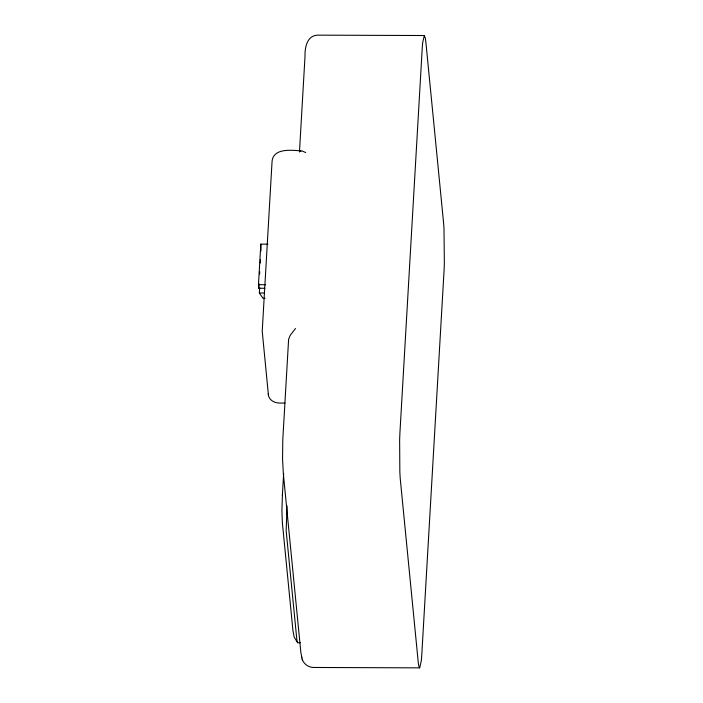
<?xml version="1.0" encoding="UTF-8"?>
<svg xmlns="http://www.w3.org/2000/svg" width="703" height="703" viewBox="0 0 703 703"><rect width="100%" height="100%" fill="white"/><g stroke="black" fill="none" stroke-linecap="round" stroke-linejoin="round"><path stroke-width="1.05" d="M282.492 493.339L281.912 510.536L282.342 522.54L292.94 630.582L294.17 637.138L297.633 642.718L300.304 642.753M264.882 288.274L258.809 288.248L258.458 284.706L260.813 244.134L267.896 244.161M258.809 288.248L259.064 283.863M259.635 273.994L259.767 271.806M260.268 263.027L260.462 259.741M260.971 250.971L260.813 244.134M265.031 298.336L263.001 298.327L259.354 292.975L259.671 287.571M299.46 152.024L305.023 56.214C304.768 47.47 307.035 35.036 318.274 35.15L424.322 35.528L425.289 38.059A38.674 2.874 -89.8 0 1 425.939 42.945L443.488 221.928A38.674 2.874 -89.8 0 1 444.006 228.967L444.349 263.432A33.445 2.487 -89.8 0 1 443.98 271.999L421.826 653.931A33.445 2.487 -89.8 0 1 421.299 660.838L419.665 667.85L313.626 667.472C308.573 667.455 303.714 664.027 302.167 659.203M282.386 495.22L283.652 473.453M287.026 505.844L286.165 530.756L296.894 640.169L297.633 642.718M295.488 328.512L290.216 335.331L288.617 339.268L282.782 439.77L282.562 459.156L283.353 473.866L300.875 652.595L302.36 659.827M424.322 35.528L422.688 42.54A33.445 2.487 -89.8 0 0 422.16 49.456L400.007 431.378A33.445 2.487 -89.8 0 0 399.638 439.955L399.84 471.669A38.454 2.856 -89.8 0 0 400.306 479.323L418.25 662.331A38.454 2.865 -89.8 0 0 418.935 666.4L419.665 667.85M299.996 151.171L302.211 150.987L305.7 152.577M300.919 150.846C291.2 150.222 272.307 147.683 271.999 162.534L262.219 331.192L268.441 395.35M258.458 284.706L265.541 284.733M259.354 292.975L264.425 292.993M284.926 403.074L279.539 403.056A11.802 9.499 -5.6 0 1 268.326 393.487M301.543 657.138L301.719 657.718"/></g></svg>
